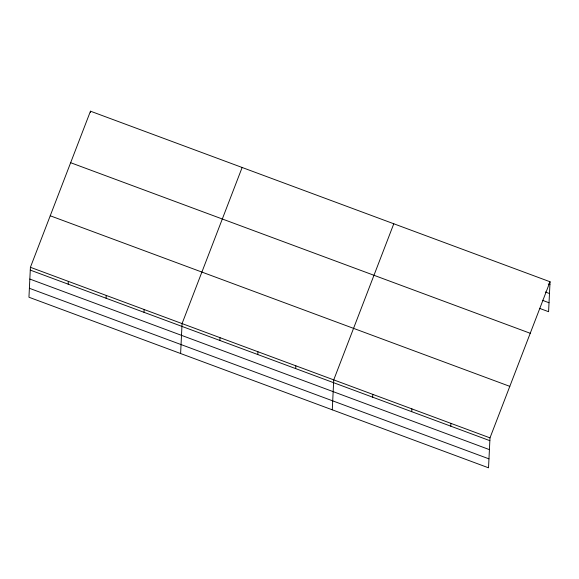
<?xml version="1.0" encoding="UTF-8"?>
<svg xmlns="http://www.w3.org/2000/svg" width="579" height="579" viewBox="0 0 579 579"><rect width="100%" height="100%" fill="white"/><g stroke="black" fill="none" stroke-linecap="round" stroke-linejoin="round"><path stroke-width="0.87" d="M30.412 267.295L28.95 297.23L488.531 467.81L489.993 437.869L550.05 281.77L90.469 111.19L30.412 267.295L489.993 437.869M68.192 284.173L68.329 281.365M90.404 112.594L90.469 111.19M106.109 298.25L106.247 295.435M144.026 312.32L144.164 309.512M180.612 353.523L182.074 323.581L242.131 167.483M219.854 340.466L219.991 337.658M257.771 354.536L257.908 351.728M295.688 368.613L295.826 365.805M332.274 409.816L333.736 379.875L393.792 223.769M372.666 397.18L372.804 394.371M411.727 411.683L411.864 408.875M450.795 426.18L450.932 423.372M550.05 281.77L548.588 311.705L539.44 308.317M548.248 283.963L549.912 284.579M545.317 291.99L549.478 293.531M542.371 300.284L549.022 302.752M70.652 162.706L530.234 333.28M50.235 215.779L509.81 386.359M30.274 270.103L489.856 440.677M29.84 279.056L489.421 449.63M29.384 288.277L488.966 458.858"/></g></svg>
